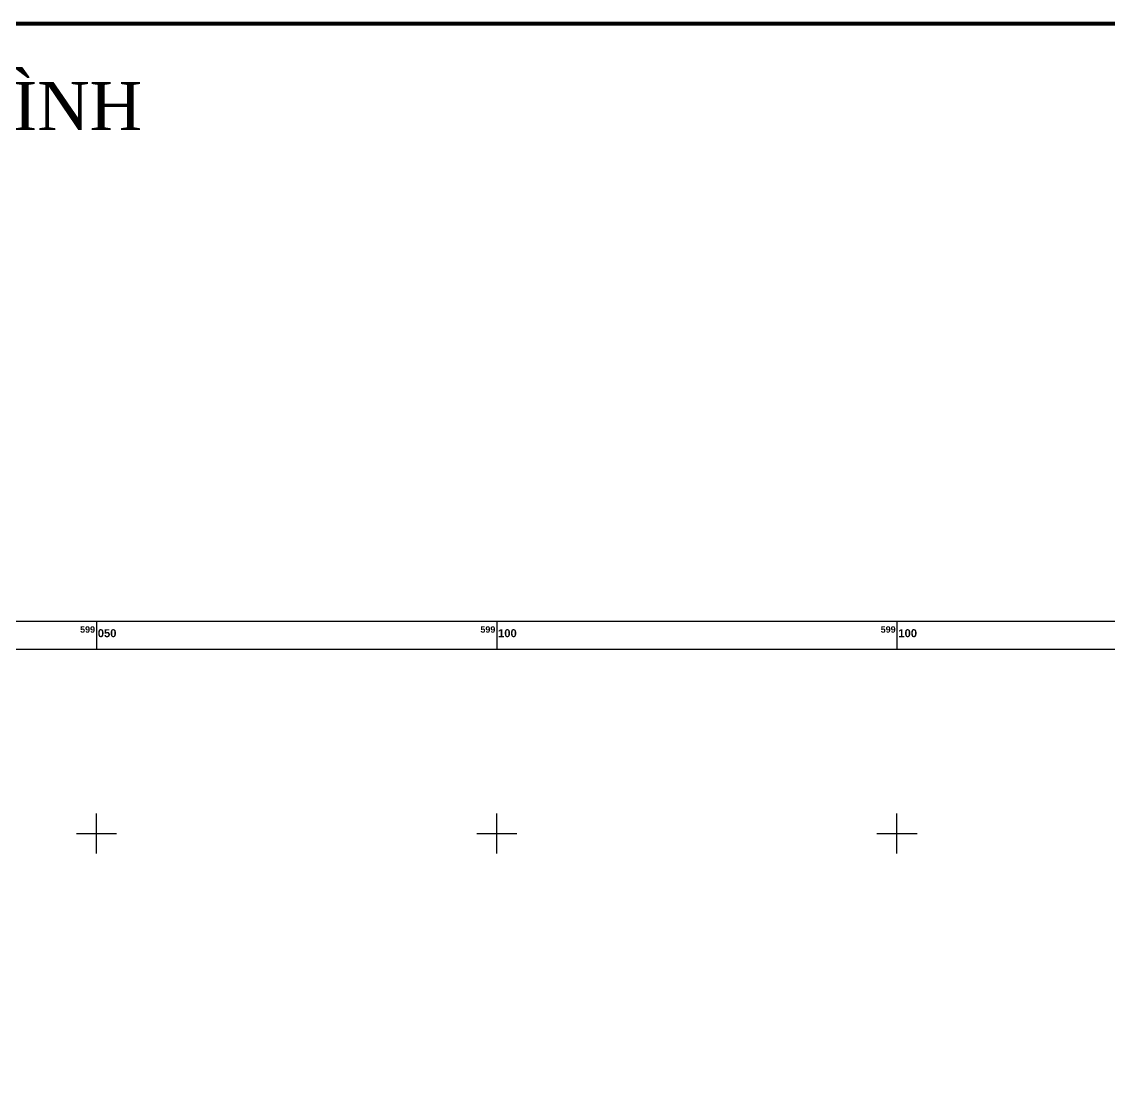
# Model space of a CAD drawing. Header units: millimetres. Extents: x 598805 to 599364, y 1190821 to 1191401.
# Drawn here: x 599040.7 to 599176.5, y 1191267.9 to 1191401.4 of the extents above; entities that cross this region are included whole.
import ezdxf
from ezdxf.enums import TextEntityAlignment as Align

# ---------------------------------------------------------------- set-up
doc = ezdxf.new("R2010")
doc.units = ezdxf.units.MM
for name, color, linetype in [('hl', 5, 'Continuous'), ('KHUNG BAN DO', 5, 'Continuous'), ('KTN', 7, 'Continuous')]:
    doc.layers.add(name, color=color, linetype=linetype)
doc.styles.add('Arial', font='arialbd_1.ttf')
doc.styles.add('TIMES', font='times_1.ttf')

msp = doc.modelspace()

# ---------------------------------------------------------------- linework, layer by layer
at = {"color": 5, "lineweight": 30, "const_width": 0.5}
msp.add_lwpolyline([(598805.58, 1190821.6), (599211.08, 1190821.6), (599211.08, 1191401.1), (598805.58, 1191401.1)], close=True, dxfattribs=at)
for points in [[(598810.5, 1191326.5), (599206.5, 1191326.5), (599206.5, 1190888.5), (598810.5, 1190888.5)], [(598814, 1191323), (599203, 1191323), (599203, 1190892), (598814, 1190892)]]:
    msp.add_lwpolyline(points, close=True)
at = {"layer": 'hl'}
for p, q in [((599050, 1191297.5), (599050, 1191302.5)), ((599100, 1191297.5), (599100, 1191302.5)), ((599150, 1191297.5), (599150, 1191302.5)), ((599047.5, 1191300), (599052.5, 1191300)), ((599097.5, 1191300), (599102.5, 1191300)), ((599147.5, 1191300), (599152.5, 1191300))]:
    msp.add_line(p, q, dxfattribs=at)
at = {"layer": 'KTN'}
for points in [[(599050, 1191326.5), (599050, 1191323)], [(599100, 1191326.5), (599100, 1191323)], [(599150, 1191326.5), (599150, 1191323)]]:
    msp.add_lwpolyline(points, dxfattribs=at)

# ---------------------------------------------------------------- texts
at = {"layer": 'hl', "style": 'Arial'}
for p in [(599049.83, 1191325.07), (599099.83, 1191325.07), (599149.83, 1191325.07)]:
    msp.add_text('599', height=0.8, dxfattribs=at).set_placement(p, align=Align.RIGHT)
for s, p in [('050', (599050.17, 1191324.51)), ('100', (599100.17, 1191324.51)), ('100', (599150.17, 1191324.51))]:
    msp.add_text(s, height=1, dxfattribs=at).set_placement(p)
at = {"layer": 'KHUNG BAN DO', "linetype": 'ByBlock', "style": 'TIMES'}
msp.add_text('BẢN ĐỒ ĐỊA HÌNH ', height=6, dxfattribs=at).set_placement((598977.91, 1191387.82))

doc.saveas('drawing.dxf')
